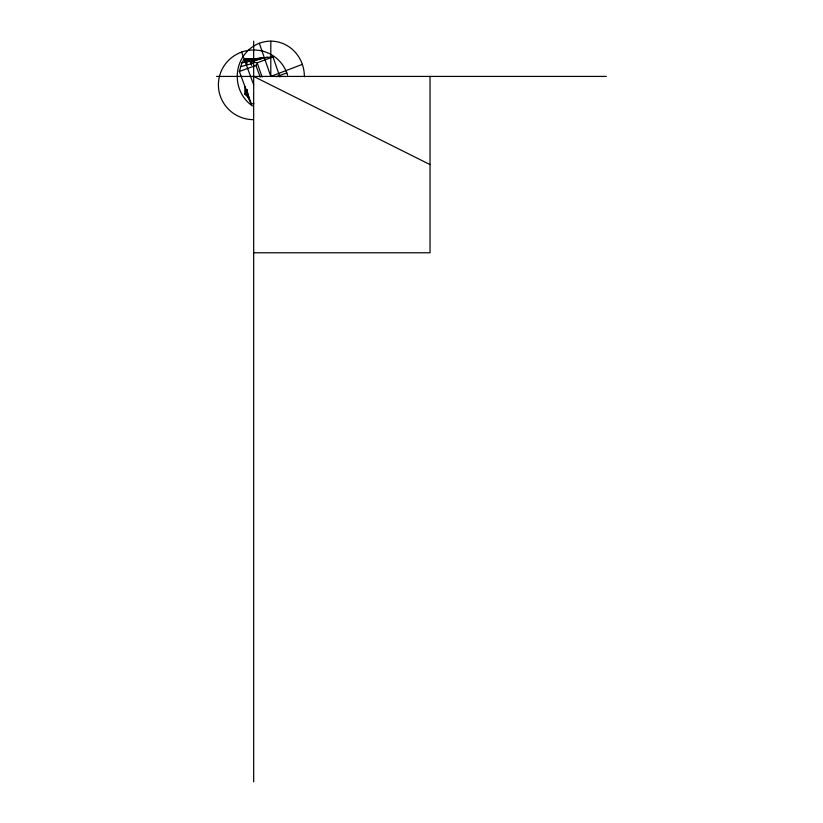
<?xml version="1.0" encoding="UTF-8"?>
<svg xmlns="http://www.w3.org/2000/svg" width="823" height="823" viewBox="0 0 823 823"><rect width="100%" height="100%" fill="white"/><g stroke="black" fill="none" stroke-linecap="round" stroke-linejoin="round"><path stroke-width="1.23" d="M253.793 103.328L251.427 104.182L239.359 71.436L241.931 62.795L244.668 58.896L259.975 58.783M260.243 77.167L255.932 65.47L256.478 64.307M259.399 59.637L260.624 58.752M262.074 58.011L272.948 56.838L279.923 76.961M244.688 58.886C245.82 62.281 253.772 61.56 257.177 62.867L272.948 56.838M252.435 105.941A35.276 33.558 -90 0 1 237.466 72.373A35.276 33.558 -90 0 1 259.327 43.28L270.808 76.426L302.339 64.359A35.276 33.558 -90 0 1 304.366 76.704M239.359 71.436L255.932 65.47M276.168 76.734L286.826 72.908M267.228 57.106L250.655 61.674L251.612 65.315M240.594 66.653L252.764 63.412M263.566 57.517L246.406 60.583L247.054 64.307M241.931 62.795L248.135 61.704M250.614 61.262L256.817 60.172M244.472 59.626L260.737 58.196M243.361 60.182L260.922 58.639M216.603 76.426L606.397 76.426M253.679 252.774L430.038 252.774L430.038 76.426M248.032 94.84L244.863 94.059L244.863 86.497M253.679 76.426L430.038 164.6M244.863 94.059L247.96 97.258L251.427 104.182M241.612 52.075L253.679 84.831M257.177 62.867L262.105 77.074M246.787 89.614L249.729 100.488M246.746 89.995L248.062 97.423M247.106 89.738L247.538 94.758M245.882 89.018L246.427 95.283M270.808 41.15L270.808 76.426M253.679 41.15L253.679 781.85M253.402 119.674A35.276 34.854 0 0 1 218.537 87.866A35.276 34.854 0 0 1 247.281 50.553A35.276 34.854 0 0 1 287.597 75.274M259.327 43.28A35.276 33.558 90 0 1 302.339 64.359"/></g></svg>
